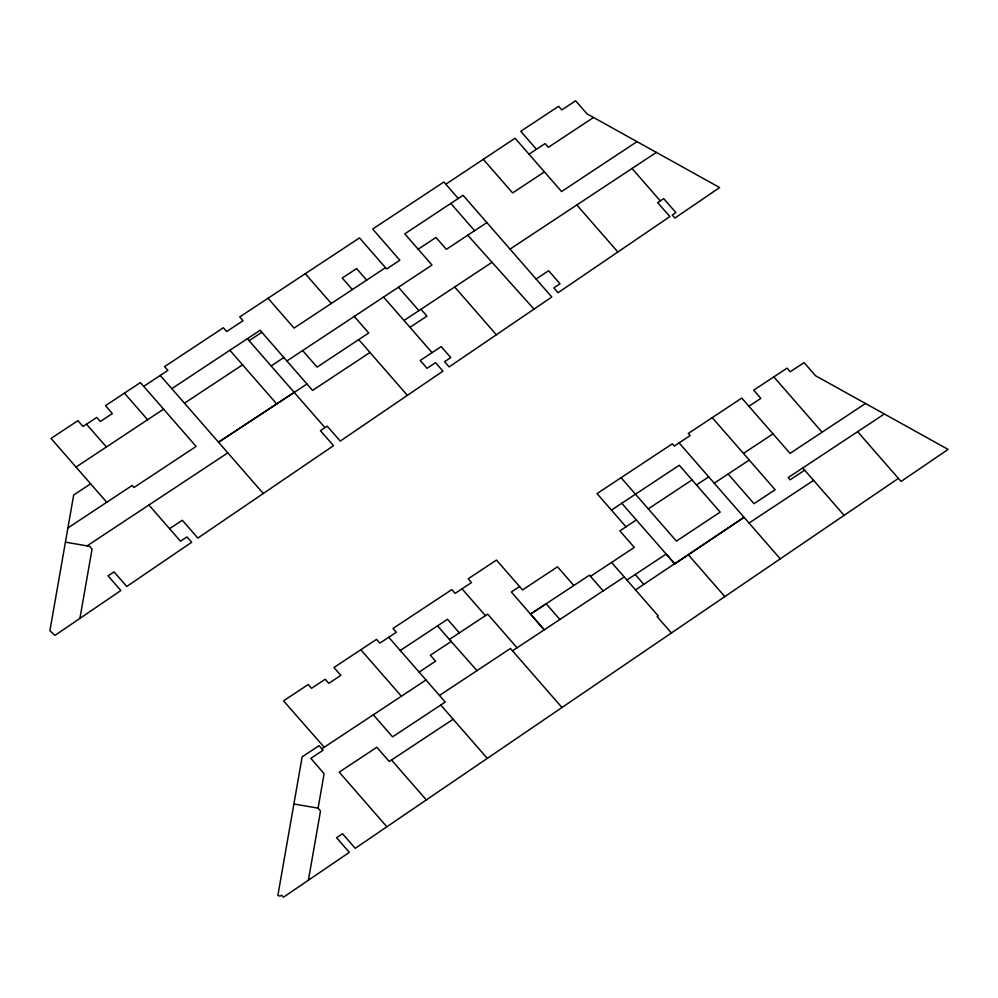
<?xml version="1.0" encoding="UTF-8"?>
<svg xmlns="http://www.w3.org/2000/svg" width="998" height="998" viewBox="0 0 998 998"><rect width="100%" height="100%" fill="white"/><g stroke="black" fill="none" stroke-linecap="round" stroke-linejoin="round"><path stroke-width="1.5" d="M79.915 618.398L92.053 549.112L89.62 546.318L65.419 542.151M308.382 880.236L320.52 810.95L318.088 808.155L324.113 773.749L310.84 758.368L323.115 750.246L319.098 745.656L302.144 756.871L277.831 895.63L280.326 896.054L281.648 895.181L283.432 897.227L349.325 852.354L336.526 837.696L342.514 833.729L355.238 848.325L898.387 478.391L901.107 481.423L948.1 449.412L815.528 375.722L804.076 362.611L790.254 371.755L787.085 368.125L753.715 390.181L760.863 398.377L748.924 406.261M635.526 589.88L744.046 517.338L674.785 563.932L621.779 503.266M445.819 184.231L515.055 138.223L561.562 191.529L637.023 141.654M536.45 149.288L520.756 131.312L558.618 106.287L561.787 109.917L575.609 100.773L587.061 113.884L719.633 187.562L674.86 218.063L672.215 215.032L675.883 212.599L663.695 198.639L657.607 202.669L669.92 216.541L558.082 292.713L553.84 287.848L560.028 283.756L548.651 270.72L536.101 279.016M458.269 198.49L443.873 181.998L372.678 229.053L399.824 260.228L386.6 268.961L359.505 237.911L239.732 316.927L243.038 320.72L226.658 331.536L223.352 327.743L164.558 366.615L167.864 370.408L143.712 386.363M171.793 388.659L260.104 330.288L312.561 390.418L369.971 352.469M529.002 154.216L545.108 143.562L548.389 147.317L593.523 117.477M249.101 340.705L261.838 332.284M76.023 467.064L163.597 409.168M385.465 267.676L294.061 328.093L268.013 298.227M184.48 403.192L242.551 364.819M418.174 249.226L435.976 237.462L446.356 249.35L486.862 222.579M544.434 171.893L512.623 192.926L483.232 159.256M90.631 483.818L73.677 495.02L49.9 630.748L54.965 635.389L120.858 590.517L108.058 575.846L114.046 571.891L126.771 586.475L191.653 542.288L186.975 536.924L180.488 541.215L148.902 505.013M271.132 365.954L283.881 357.534M286.875 360.977L431.997 265.056L404.764 233.856L463.06 195.321L551.794 297.005L449.125 366.927L444.572 361.7L450.784 357.596L441.191 346.605L420.208 360.478L427.032 368.287L435.54 362.661L442.937 371.144L340.243 441.091L327.207 426.158L320.408 430.649L333.507 445.669L197.841 538.072L182.31 520.27L169.56 528.691M67.901 527.954L132.223 485.44L134.006 487.486L196.119 446.43L140.406 382.583L105.489 405.662L112.362 413.546L100.324 421.505L96.756 417.414L83.034 426.483L77.944 420.645L51.035 438.434L106.749 502.281M510.015 249.126L656.36 152.395M294.223 392.426L218.512 442.201L306.972 384.005M404.015 320.483L492.026 262.312M409.991 327.332L426.957 316.117L420.981 309.268M87.076 545.881L227.806 452.855M611.437 510.103L679.276 465.255L720.182 512.136L676.395 541.091L621.08 477.705M400.26 650.496L447.491 619.284L459.342 632.869M519.584 586.55L511.338 592.001L544.222 629.838L530.524 614.082L589.456 575.185L603.154 590.878M648.276 508.868L692.063 479.913M636.35 519.97L619.858 530.874L634.291 547.415L590.492 576.37M743.448 453.416L773.013 433.868M696.479 484.978L708.73 476.869M419.098 672.091L435.59 661.187L430.388 655.224L451.183 641.477L437.536 625.871M714.256 483.194L749.249 460.066M321.855 748.812L425.984 679.975M865.491 403.491L790.042 453.379L741.788 398.077L688.283 433.444L690.142 435.577L674.286 446.069L672.328 443.823L597.029 493.598L626.008 526.807M439.469 695.431L510.477 648.488L561.974 707.507M512.498 650.808L624.237 576.944M626.919 580.013L666.177 554.065L674.873 563.87M884.39 413.995L788.208 477.568L790.154 479.789L804.7 470.17M749.036 523.052L813.595 480.375M453.167 719.246L389.245 761.499L376.832 747.265L339.208 772.14L386.875 826.781M530.524 614.082L546.193 603.778L559.89 619.484M293.886 803.989L318.088 808.155M467.738 235.229L534.005 309.118M476.994 670.631L449.387 639.444L487.685 614.132L517.051 647.802M324.213 747.253L283.532 700.833L308.195 684.528L311.501 688.321L325.223 679.251L328.791 683.343L340.842 675.384L333.956 667.5L376.533 639.356L379.839 643.149L396.331 632.245L393.025 628.453L451.82 589.593L455.125 593.373L471.505 582.558L468.199 578.765L496.48 560.078L522.528 589.93L557.495 566.814L573.813 585.514M632.021 168.487L660.302 200.897M857.631 431.672L898.387 478.391M773.824 376.895L822.078 432.196M576.832 204.964L617.874 251.995M802.754 467.95L844.083 515.317M712.223 417.613L775.134 489.719L754.014 503.678L728.141 474.013M679.089 442.887L780.261 558.843M450.809 203.417L474.599 230.688M454.676 287L496.355 334.754M688.445 554.9L724.822 596.604M398.464 287.212L418.898 310.64M635.215 574.524L643.822 584.391M383.569 297.055L432.059 352.631M366.665 280.101L356.61 268.574L342.277 278.043L352.331 289.582M611.574 562.435L658.281 615.966L657.183 616.689L671.405 632.981M354.278 316.428L368.724 332.983L317.09 367.114L302.644 350.56M305.313 273.726L331.286 303.492M358.731 339.594L407.396 395.358M247.367 338.709L324.961 427.643M462.037 588.808L485.427 615.616M229.864 350.273L276.733 403.99M160.254 375.435L263.285 493.511M388.721 637.273L445.245 702.056L392.576 736.861L373.314 714.793M440.754 705.025L487.298 758.38M360.827 649.735L401.396 696.23M124.413 393.15L147.604 419.734M391.49 760.014L426.308 799.909M86.502 424.187L106.387 446.979"/></g></svg>
